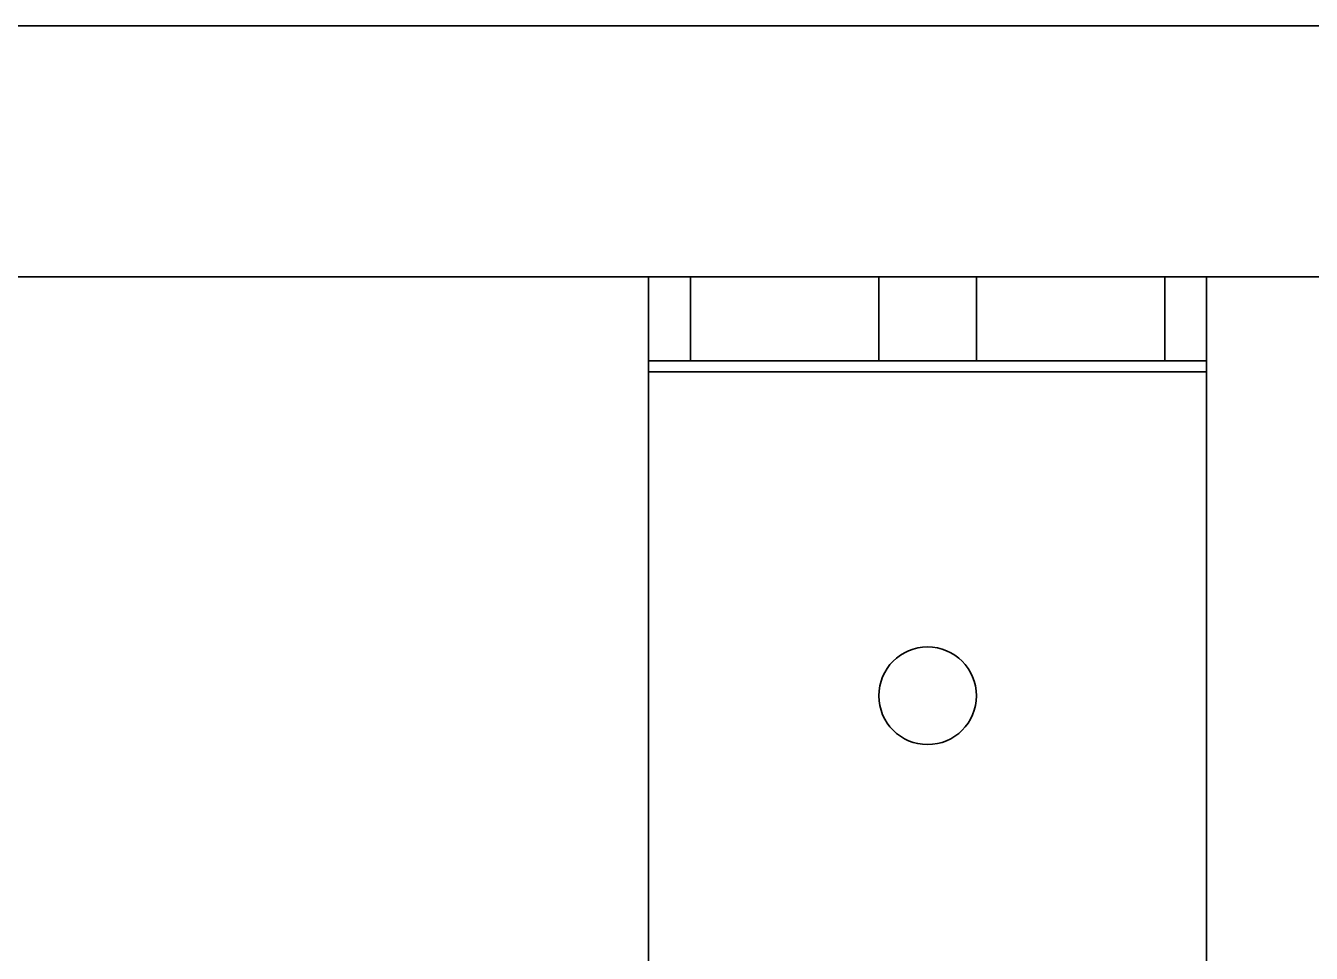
# Model space of a CAD drawing. Header units: millimetres. Extents: x -431 to 3717, y -325 to 2729.
# Drawn here: x 73.4 to 165.5, y 551.5 to 618 of the extents above; entities that cross this region are included whole.
import ezdxf

# ---------------------------------------------------------------- set-up
doc = ezdxf.new("R2010")
doc.units = ezdxf.units.MM

msp = doc.modelspace()

# ---------------------------------------------------------------- linework, layer by layer
at = {"color": 7, "linetype": 'Continuous', "lineweight": 35}
for p, q in [((1450.015, 618), (50.015, 618)), ((50.015, 618), (1450.015, 618)), ((1475.015, 600), (25.015, 600)), ((1475.015, 600), (25.015, 600)), ((50.015, 600), (1450.015, 600)), ((1450.015, 600), (50.015, 600)), ((121.015, 600), (118.015, 600)), ((118.015, 600), (118.015, 593.2)), ((158.015, 600), (118.015, 600)), ((118.015, 600), (118.015, 594)), ((118.015, 594), (118.015, 600)), ((121.015, 594), (121.015, 600)), ((155.015, 600), (121.015, 600)), ((134.515, 600), (134.515, 594)), ((134.515, 600), (134.515, 594)), ((134.515, 600), (134.515, 594)), ((134.515, 600), (141.515, 600)), ((134.515, 600), (141.515, 600)), ((134.515, 600), (141.515, 600)), ((141.515, 594), (141.515, 600)), ((141.515, 594), (141.515, 600)), ((141.515, 594), (141.515, 600)), ((155.015, 600), (155.015, 594)), ((158.015, 600), (155.015, 600)), ((158.015, 600), (158.015, 593.2)), ((158.015, 594), (158.015, 600)), ((158.015, 600), (158.015, 594)), ((118.015, 594), (121.015, 594)), ((158.015, 594), (118.015, 594)), ((118.015, 594), (118.015, 593.2)), ((155.015, 594), (121.015, 594)), ((141.515, 594), (134.515, 594)), ((141.515, 594), (134.515, 594)), ((141.515, 594), (134.515, 594)), ((155.015, 594), (158.015, 594)), ((158.015, 594), (158.015, 593.2)), ((158.015, 593.2), (118.015, 593.2)), ((118.015, 593.2), (118.015, 478)), ((118.015, 593.2), (118.015, 478)), ((158.015, 593.2), (118.015, 593.2)), ((158.015, 593.2), (158.015, 478)), ((158.015, 593.2), (158.015, 478))]:
    msp.add_line(p, q, dxfattribs=at)
msp.add_circle((138.015, 570), 3.5, dxfattribs=at)
msp.add_circle((138.015, 570), 3.5, dxfattribs=at)

doc.saveas('drawing.dxf')
